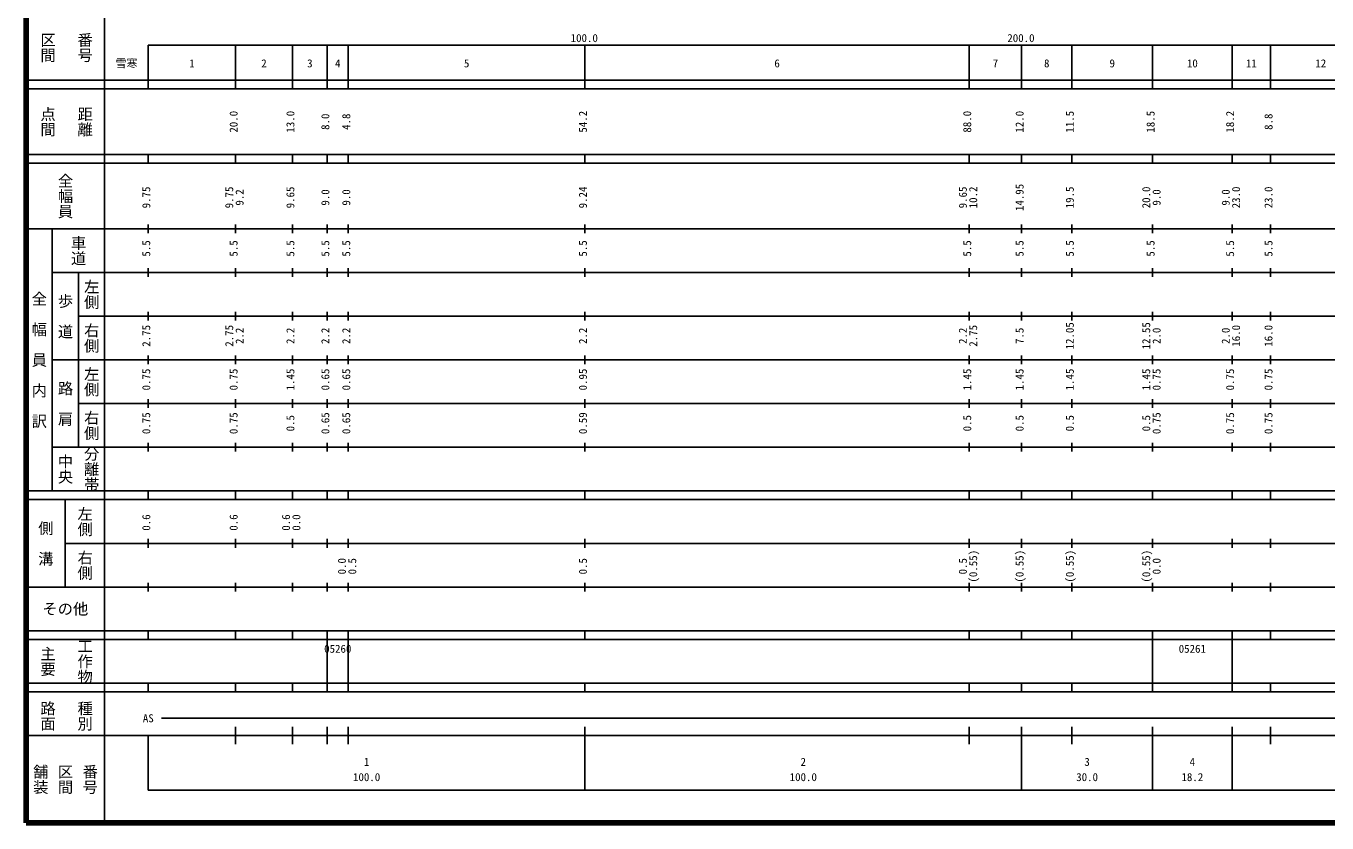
# Model space of a CAD drawing. Units: millimetres on the paper, enlarged 1000 times. Extents: x 40000 to 680000, y 20000 to 380000.
# Drawn here: x 40000 to 337930, y 20000 to 202409 of the extents above; entities that cross this region are included whole.
import ezdxf
from ezdxf.enums import TextEntityAlignment as Align

# ---------------------------------------------------------------- set-up
doc = ezdxf.new("R2010")
doc.units = ezdxf.units.MM
doc.header["$LTSCALE"] = 1000
doc.layers.add('M-TTL', color=2, linetype='Continuous', lineweight=140)
doc.layers.add('M-TTL-BAND', color=7, linetype='Continuous', lineweight=25)
doc.styles.add('@ＭＳ ゴシック', font='')
doc.styles.add('ＭＳ ゴシック', font='')
doc.styles.get('@ＭＳ ゴシック').set_extended_font_data('@MS Gothic')
doc.styles.get('ＭＳ ゴシック').set_extended_font_data('MS Gothic')

msp = doc.modelspace()

# ---------------------------------------------------------------- linework, layer by layer
at = {"layer": 'M-TTL'}
for p, q in [((40000, 380000), (40000, 20000)), ((40000, 20000), (680000, 20000))]:
    msp.add_line(p, q, dxfattribs=at)
at = {"layer": 'M-TTL-BAND'}
for p, q in [((58000, 370000), (58000, 20000)), ((68000, 198000), (579000, 198000)), ((68000, 198000), (68000, 188000)), ((88000, 188000), (88000, 198000)), ((101000, 188000), (101000, 198000)), ((109000, 188000), (109000, 198000)), ((113800, 188000), (113800, 198000)), ((168000, 188000), (168000, 198000)), ((256000, 188000), (256000, 198000)), ((268000, 188000), (268000, 198000)), ((279500, 188000), (279500, 198000)), ((298000, 188000), (298000, 198000)), ((316200, 188000), (316200, 198000)), ((325000, 188000), (325000, 198000)), ((40000, 190000), (579000, 190000)), ((40000, 188000), (579000, 188000)), ((40000, 173000), (579000, 173000)), ((68000, 171000), (68000, 173000)), ((88000, 171000), (88000, 173000)), ((101000, 171000), (101000, 173000)), ((109000, 171000), (109000, 173000)), ((113800, 171000), (113800, 173000)), ((168000, 171000), (168000, 173000)), ((256000, 171000), (256000, 173000)), ((268000, 171000), (268000, 173000)), ((279500, 171000), (279500, 173000)), ((298000, 171000), (298000, 173000)), ((316200, 171000), (316200, 173000)), ((325000, 171000), (325000, 173000)), ((40000, 171000), (579000, 171000)), ((40000, 156000), (579000, 156000)), ((46000, 96000), (46000, 156000)), ((68000, 155000), (68000, 157000)), ((88000, 155000), (88000, 157000)), ((101000, 155000), (101000, 157000)), ((109000, 155000), (109000, 157000)), ((113800, 155000), (113800, 157000)), ((168000, 155000), (168000, 157000)), ((256000, 155000), (256000, 157000)), ((268000, 155000), (268000, 157000)), ((279500, 155000), (279500, 157000)), ((298000, 155000), (298000, 157000)), ((316200, 155000), (316200, 157000)), ((325000, 155000), (325000, 157000)), ((46000, 146000), (579000, 146000)), ((52000, 146000), (52000, 106000)), ((68000, 145000), (68000, 147000)), ((88000, 145000), (88000, 147000)), ((101000, 145000), (101000, 147000)), ((109000, 145000), (109000, 147000)), ((113800, 145000), (113800, 147000)), ((168000, 145000), (168000, 147000)), ((256000, 145000), (256000, 147000)), ((268000, 145000), (268000, 147000)), ((279500, 145000), (279500, 147000)), ((298000, 145000), (298000, 147000)), ((316200, 145000), (316200, 147000)), ((325000, 145000), (325000, 147000)), ((52000, 136000), (579000, 136000)), ((68000, 135000), (68000, 137000)), ((88000, 135000), (88000, 137000)), ((101000, 135000), (101000, 137000)), ((109000, 135000), (109000, 137000)), ((113800, 135000), (113800, 137000)), ((168000, 135000), (168000, 137000)), ((256000, 135000), (256000, 137000)), ((268000, 135000), (268000, 137000)), ((279500, 135000), (279500, 137000)), ((298000, 135000), (298000, 137000)), ((316200, 135000), (316200, 137000)), ((325000, 135000), (325000, 137000)), ((46000, 126000), (579000, 126000)), ((68000, 125000), (68000, 127000)), ((88000, 125000), (88000, 127000)), ((101000, 125000), (101000, 127000)), ((109000, 125000), (109000, 127000)), ((113800, 125000), (113800, 127000)), ((168000, 125000), (168000, 127000)), ((256000, 125000), (256000, 127000)), ((268000, 125000), (268000, 127000)), ((279500, 125000), (279500, 127000)), ((298000, 125000), (298000, 127000)), ((316200, 125000), (316200, 127000)), ((325000, 125000), (325000, 127000)), ((68000, 115000), (68000, 117000)), ((88000, 115000), (88000, 117000)), ((101000, 115000), (101000, 117000)), ((109000, 115000), (109000, 117000)), ((113800, 115000), (113800, 117000)), ((168000, 115000), (168000, 117000)), ((256000, 115000), (256000, 117000)), ((268000, 115000), (268000, 117000)), ((279500, 115000), (279500, 117000)), ((298000, 115000), (298000, 117000)), ((316200, 115000), (316200, 117000)), ((325000, 115000), (325000, 117000)), ((52000, 116000), (579000, 116000)), ((46000, 106000), (579000, 106000)), ((68000, 105000), (68000, 107000)), ((88000, 105000), (88000, 107000)), ((101000, 105000), (101000, 107000)), ((109000, 105000), (109000, 107000)), ((113800, 105000), (113800, 107000)), ((168000, 105000), (168000, 107000)), ((256000, 105000), (256000, 107000)), ((268000, 105000), (268000, 107000)), ((279500, 105000), (279500, 107000)), ((298000, 105000), (298000, 107000)), ((316200, 105000), (316200, 107000)), ((325000, 105000), (325000, 107000)), ((40000, 96000), (579000, 96000)), ((68000, 94000), (68000, 96000)), ((88000, 94000), (88000, 96000)), ((101000, 94000), (101000, 96000)), ((109000, 94000), (109000, 96000)), ((113800, 94000), (113800, 96000)), ((168000, 94000), (168000, 96000)), ((256000, 94000), (256000, 96000)), ((268000, 94000), (268000, 96000)), ((279500, 94000), (279500, 96000)), ((298000, 94000), (298000, 96000)), ((316200, 94000), (316200, 96000)), ((325000, 94000), (325000, 96000)), ((40000, 94000), (579000, 94000)), ((49000, 94000), (49000, 74000)), ((49000, 84000), (579000, 84000)), ((68000, 83000), (68000, 85000)), ((88000, 83000), (88000, 85000)), ((101000, 83000), (101000, 85000)), ((109000, 83000), (109000, 85000)), ((113800, 83000), (113800, 85000)), ((168000, 83000), (168000, 85000)), ((256000, 83000), (256000, 85000)), ((268000, 83000), (268000, 85000)), ((279500, 83000), (279500, 85000)), ((298000, 83000), (298000, 85000)), ((316200, 83000), (316200, 85000)), ((325000, 83000), (325000, 85000)), ((68000, 73000), (68000, 75000)), ((88000, 73000), (88000, 75000)), ((101000, 73000), (101000, 75000)), ((109000, 73000), (109000, 75000)), ((113800, 73000), (113800, 75000)), ((168000, 73000), (168000, 75000)), ((256000, 73000), (256000, 75000)), ((268000, 73000), (268000, 75000)), ((279500, 73000), (279500, 75000)), ((298000, 73000), (298000, 75000)), ((316200, 73000), (316200, 75000)), ((325000, 73000), (325000, 75000)), ((40000, 74000), (579000, 74000)), ((40000, 64000), (579000, 64000)), ((68000, 62000), (68000, 64000)), ((88000, 62000), (88000, 64000)), ((101000, 62000), (101000, 64000)), ((109000, 62000), (109000, 64000)), ((113800, 62000), (113800, 64000)), ((168000, 62000), (168000, 64000)), ((256000, 62000), (256000, 64000)), ((268000, 62000), (268000, 64000)), ((279500, 62000), (279500, 64000)), ((298000, 62000), (298000, 64000)), ((316200, 62000), (316200, 64000)), ((325000, 62000), (325000, 64000)), ((40000, 62000), (579000, 62000)), ((109000, 52000), (109000, 62000)), ((113800, 52000), (113800, 62000)), ((298000, 52000), (298000, 62000)), ((316200, 52000), (316200, 62000)), ((40000, 52000), (579000, 52000)), ((68000, 50000), (68000, 52000)), ((88000, 50000), (88000, 52000)), ((101000, 50000), (101000, 52000)), ((109000, 50000), (109000, 52000)), ((113800, 50000), (113800, 52000)), ((168000, 50000), (168000, 52000)), ((256000, 50000), (256000, 52000)), ((268000, 50000), (268000, 52000)), ((279500, 50000), (279500, 52000)), ((298000, 50000), (298000, 52000)), ((316200, 50000), (316200, 52000)), ((325000, 50000), (325000, 52000)), ((40000, 50000), (579000, 50000)), ((71000, 44000), (565000, 44000)), ((88000, 38000), (88000, 42000)), ((101000, 38000), (101000, 42000)), ((109000, 38000), (109000, 42000)), ((113800, 38000), (113800, 42000)), ((168000, 27500), (168000, 42000)), ((256000, 38000), (256000, 42000)), ((268000, 27500), (268000, 42000)), ((279500, 38000), (279500, 42000)), ((298000, 27500), (298000, 42000)), ((316200, 27500), (316200, 42000)), ((325000, 38000), (325000, 42000)), ((40000, 40000), (579000, 40000)), ((68000, 40000), (68000, 27500)), ((68000, 27500), (579000, 27500))]:
    msp.add_line(p, q, dxfattribs=at)

# ---------------------------------------------------------------- texts
at = {"layer": 'M-TTL-BAND', "style": '@ＭＳ ゴシック'}
for s, p in [('区間', (45000, 197500)), ('番号', (53500, 197500)), ('点間', (45000, 180500)), ('距離', (53500, 180500)), ('全幅員', (49000, 163500)), ('車道', (52000, 151000)), ('左側', (55000, 141000)), ('全\u3000幅\u3000員\u3000内\u3000訳', (43000, 126000)), ('歩\u3000道', (49000, 136000)), ('右側', (55000, 131000)), ('左側', (55000, 121000)), ('路\u3000肩', (49000, 116000)), ('右側', (55000, 111000)), ('中央', (49000, 101000)), ('分離帯', (55000, 101000)), ('左側', (53500, 89000)), ('側\u3000溝', (44500, 84000)), ('右側', (53500, 79000)), ('主要', (45000, 57000)), ('工作物', (53500, 57000)), ('路面', (45000, 44500)), ('種別', (53500, 44500)), ('舗装', (43333, 30000)), ('区間', (49000, 30000)), ('番号', (54667, 30000))]:
    msp.add_text(s, height=2566, rotation=270, dxfattribs=at).set_placement(p, align=Align.MIDDLE_CENTER)
at = {"layer": 'M-TTL-BAND', "style": 'ＭＳ ゴシック'}
for s, p in [('100.0', (167844, 198195)), ('200.0', (267844, 198195)), ('雪寒', (63017, 192405)), ('1', (78000, 192405)), ('2', (94500, 192405)), ('3', (105000, 192405)), ('4', (111400, 192405)), ('5', (140900, 192405)), ('6', (212000, 192405)), ('7', (262000, 192405)), ('8', (273750, 192405)), ('9', (288750, 192405)), ('10', (307100, 192405)), ('11', (320600, 192405)), ('12', (336500, 192405)), ('AS', (68000, 42500)), ('1', (118000, 32523)), ('2', (218000, 32523)), ('3', (283000, 32523)), ('4', (307100, 32523)), ('100.0', (118000, 29033)), ('100.0', (218000, 29033)), ('30.0', (283000, 29033)), ('18.2', (307100, 29033))]:
    msp.add_text(s, height=1833, dxfattribs=at).set_placement(p, align=Align.BOTTOM_CENTER)
for s, p in [('20.0', (89000, 180500)), ('13.0', (102000, 180500)), ('8.0', (110000, 180500)), ('4.8', (114800, 180500)), ('54.2', (169000, 180500)), ('88.0', (257000, 180500)), ('12.0', (269000, 180500)), ('11.5', (280500, 180500)), ('18.5', (299000, 180500)), ('18.2', (317200, 180500)), ('8.8', (326000, 180500)), ('9.75', (69000, 163174)), ('9.75', (88000, 163174)), ('9.2', (90370, 163174)), ('9.65', (102000, 163174)), ('9.0', (110000, 163174)), ('9.0', (114800, 163174)), ('9.24', (169000, 163174)), ('9.65', (256000, 163174)), ('10.2', (258370, 163174)), ('14.95', (269000, 163174)), ('19.5', (280500, 163174)), ('20.0', (298000, 163174)), ('9.0', (300370, 163174)), ('9.0', (316200, 163174)), ('23.0', (318570, 163174)), ('23.0', (326000, 163174)), ('5.5', (69000, 151500)), ('5.5', (89000, 151500)), ('5.5', (102000, 151500)), ('5.5', (110000, 151500)), ('5.5', (114800, 151500)), ('5.5', (169000, 151500)), ('5.5', (257000, 151500)), ('5.5', (269000, 151500)), ('5.5', (280500, 151500)), ('5.5', (299000, 151500)), ('5.5', (317200, 151500)), ('5.5', (326000, 151500)), ('12.05', (280500, 131500)), ('12.55', (298000, 131500)), ('2.75', (69000, 131500)), ('2.75', (88000, 131500)), ('2.2', (90370, 131500)), ('2.2', (102000, 131500)), ('2.2', (110000, 131500)), ('2.2', (114800, 131500)), ('2.2', (169000, 131500)), ('2.2', (256000, 131500)), ('2.75', (258370, 131500)), ('7.5', (269000, 131500)), ('2.0', (300370, 131500)), ('2.0', (316200, 131500)), ('16.0', (318570, 131500)), ('16.0', (326000, 131500)), ('0.75', (69000, 121500)), ('0.75', (89000, 121500)), ('1.45', (102000, 121500)), ('0.65', (110000, 121500)), ('0.65', (114800, 121500)), ('0.95', (169000, 121500)), ('1.45', (257000, 121500)), ('1.45', (269000, 121500)), ('1.45', (280500, 121500)), ('1.45', (298000, 121500)), ('0.75', (300370, 121500)), ('0.75', (317200, 121500)), ('0.75', (326000, 121500)), ('0.75', (69000, 111500)), ('0.75', (89000, 111500)), ('0.5', (102000, 111500)), ('0.65', (110000, 111500)), ('0.65', (114800, 111500)), ('0.59', (169000, 111500)), ('0.5', (257000, 111500)), ('0.5', (269000, 111500)), ('0.5', (280500, 111500)), ('0.5', (298000, 111500)), ('0.75', (300370, 111500)), ('0.75', (317200, 111500)), ('0.75', (326000, 111500)), ('0.6', (69000, 88764)), ('0.6', (89000, 88764)), ('0.6', (101000, 88764)), ('0.0', (103370, 88764)), ('0.0', (113800, 78764)), ('0.5', (116170, 78764)), ('0.5', (169000, 78764)), ('0.5', (256000, 78764)), ('(0.55)', (258370, 78764)), ('(0.55)', (269000, 78764)), ('(0.55)', (280500, 78764)), ('(0.55)', (298000, 78764)), ('0.0', (300370, 78764))]:
    msp.add_text(s, height=1833, rotation=90, dxfattribs=at).set_placement(p, align=Align.BOTTOM_CENTER)
msp.add_text('その他', height=2566, dxfattribs=at).set_placement((49000, 69000), align=Align.MIDDLE_CENTER)
for s, p in [('05260', (108275, 58405)), ('05261', (303975, 58405))]:
    msp.add_text(s, height=1833, dxfattribs=at).set_placement(p, align=Align.BOTTOM_LEFT)

doc.saveas('drawing.dxf')
